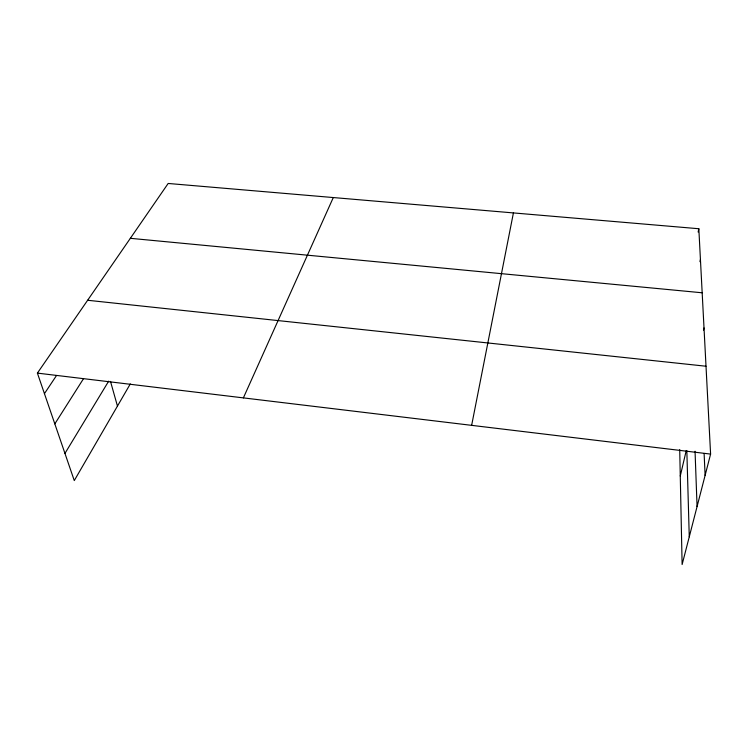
<?xml version="1.0" encoding="UTF-8"?>
<svg xmlns="http://www.w3.org/2000/svg" width="748" height="748" viewBox="0 0 748 748"><rect width="100%" height="100%" fill="white"/><g stroke="black" fill="none" stroke-linecap="round" stroke-linejoin="round"><path stroke-width="1.12" d="M471.642 425.35L513.418 212.918M698.146 232.058L698.828 228.738L168.169 183.466L37.4 373.112L74.276 480.581L130.311 383.902M699.96 261.707L700.437 259.463M703.513 330.12L704.008 327.933M680.269 476.037L686.253 450.511M698.828 228.738L710.6 454.092L682.12 564.534L679.717 449.595M243.381 397.889L333.29 197.556M64.954 453.4L108.675 381.153M54.819 423.882L83.561 378.591M44.441 393.626L56.521 375.505M130.348 238.313L702.176 292.786M87.628 300.266L706.009 366.23M37.4 373.112L710.6 454.092M110.498 381.415L117.455 406.08M704.111 453.466L705.112 475.354M695.051 451.24L697.071 506.555M686.832 450.586L689.263 536.821"/></g></svg>
